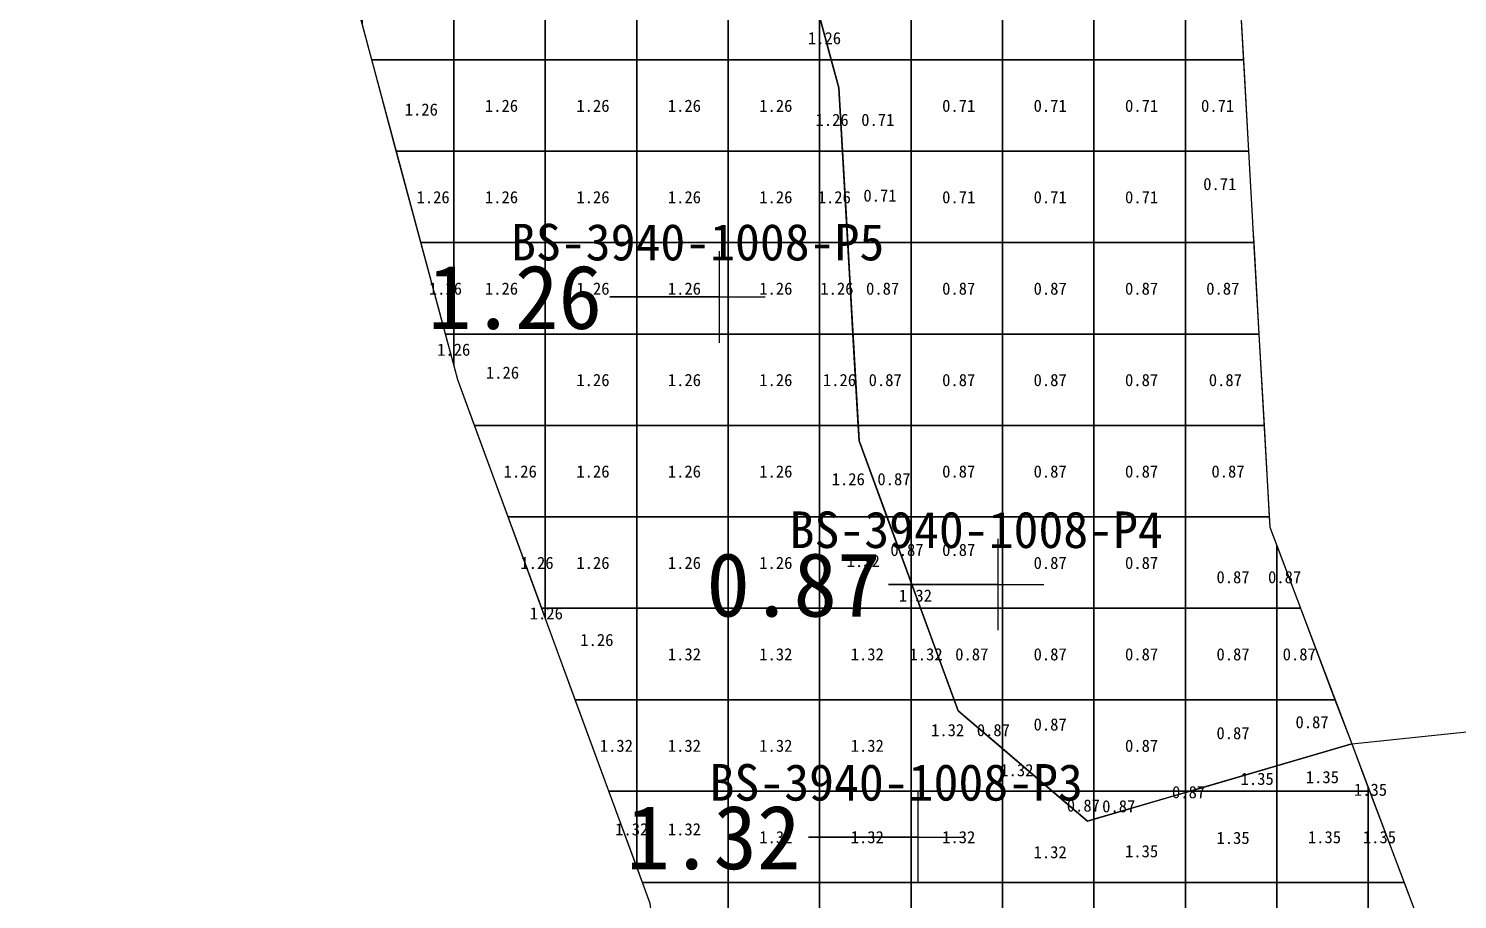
# Model space of a CAD drawing. Header units: metres. Extents: x 470082 to 470177, y 4349717 to 4349825.
# Drawn here: x 470093.65 to 470109.28, y 4349733.07 to 4349742.59 of the extents above; entities that cross this region are included whole.
import ezdxf

# ---------------------------------------------------------------- set-up
doc = ezdxf.new("R2010")
doc.units = ezdxf.units.M
for name, color, linetype in [('0.500-1.000', 4, 'Continuous'), ('1.000-1.500', 5, 'Continuous'), ('点', 7, 'Continuous'), ('爆区方格网', 7, 'Continuous'), ('钻孔', 7, 'Continuous')]:
    doc.layers.add(name, color=color, linetype=linetype)
doc.styles.add('CN_TTF', font='simsunb.ttf')

msp = doc.modelspace()

# ---------------------------------------------------------------- linework, layer by layer
at = {"color": 7}
msp.add_line((470108.123, 4349734.769), (470119.886, 4349736.021), dxfattribs=at)
at = {"layer": '0.500-1.000', "color": 4, "lineweight": 30}
msp.add_lwpolyline([(470108.123, 4349734.769), (470105.235, 4349733.925), (470103.82, 4349735.13), (470102.735, 4349738.085), (470102.609, 4349740.288), (470102.515, 4349741.945), (470101.14, 4349747.023), (470100.667, 4349748.77), (470099.705, 4349752.305), (470098.815, 4349755.97), (470103.56, 4349753.3), (470104.622, 4349752.959), (470108.165, 4349751.82), (470109.257, 4349748.889), (470107.902, 4349745.935), (470106.858, 4349743.657), (470107.035, 4349740.541), (470107.043, 4349740.398), (470107.229, 4349737.139), (470108.123, 4349734.769)], close=True, dxfattribs=at)
at = {"layer": '1.000-1.500', "color": 5, "lineweight": 30}
msp.add_lwpolyline([(470100.45, 4349733.025), (470099.479, 4349735.671), (470098.348, 4349738.752), (470097.428, 4349742.171), (470096.542, 4349745.464), (470095.531, 4349749.252), (470094.521, 4349753.036), (470093.654, 4349756.421), (470098.815, 4349755.97), (470099.705, 4349752.305), (470100.197, 4349750.497), (470101.63, 4349745.235), (470102.115, 4349743.432), (470102.515, 4349741.945), (470102.735, 4349738.085), (470103.129, 4349737.011), (470103.82, 4349735.13), (470105.235, 4349733.925), (470106.214, 4349734.211), (470108.123, 4349734.769), (470109.017, 4349732.399)], dxfattribs=at)
at = {"layer": '点', "color": 138}
for p, q in [((470101.21, 4349739.158), (470101.21, 4349740.158)), ((470100.71, 4349739.658), (470101.71, 4349739.658)), ((470104.256, 4349736.012), (470104.256, 4349737.012)), ((470103.756, 4349736.512), (470104.756, 4349736.512)), ((470103.381, 4349733.249), (470103.381, 4349734.249)), ((470102.881, 4349733.749), (470103.881, 4349733.749))]:
    msp.add_line(p, q, dxfattribs=at)
at = {"layer": '爆区方格网', "color": 5}
for points in [[(470097.304, 4349743.253), (470098.304, 4349743.253), (470098.304, 4349742.253), (470097.406, 4349742.253), (470097.304, 4349742.633), (470097.304, 4349743.253)], [(470098.304, 4349742.253), (470098.304, 4349743.253), (470099.304, 4349743.253), (470099.304, 4349742.253), (470098.304, 4349742.253)], [(470099.304, 4349742.253), (470099.304, 4349743.253), (470100.304, 4349743.253), (470100.304, 4349742.253), (470099.304, 4349742.253)], [(470100.304, 4349742.253), (470100.304, 4349743.253), (470101.304, 4349743.253), (470101.304, 4349742.253), (470100.304, 4349742.253)], [(470102.304, 4349742.253), (470101.304, 4349742.253), (470101.304, 4349743.253), (470102.163, 4349743.253), (470102.304, 4349742.731), (470102.304, 4349742.253)], [(470102.304, 4349742.253), (470102.304, 4349742.731), (470102.432, 4349742.253), (470102.304, 4349742.253)], [(470098.304, 4349742.253), (470098.304, 4349741.253), (470097.675, 4349741.253), (470097.428, 4349742.171), (470097.406, 4349742.253), (470098.304, 4349742.253)], [(470098.304, 4349741.253), (470098.304, 4349742.253), (470099.304, 4349742.253), (470099.304, 4349741.253), (470098.304, 4349741.253)], [(470099.304, 4349741.253), (470099.304, 4349742.253), (470100.304, 4349742.253), (470100.304, 4349741.253), (470099.304, 4349741.253)], [(470100.304, 4349741.253), (470100.304, 4349742.253), (470101.304, 4349742.253), (470101.304, 4349741.253), (470100.304, 4349741.253)], [(470101.304, 4349741.253), (470101.304, 4349742.253), (470102.304, 4349742.253), (470102.304, 4349741.253), (470101.304, 4349741.253)], [(470102.304, 4349741.253), (470102.304, 4349742.253), (470102.432, 4349742.253), (470102.515, 4349741.945), (470102.554, 4349741.253), (470102.304, 4349741.253)], [(470098.304, 4349741.253), (470098.304, 4349740.253), (470097.944, 4349740.253), (470097.675, 4349741.253), (470098.304, 4349741.253)], [(470098.304, 4349740.253), (470098.304, 4349741.253), (470099.304, 4349741.253), (470099.304, 4349740.253), (470098.304, 4349740.253)], [(470099.304, 4349740.253), (470099.304, 4349741.253), (470100.304, 4349741.253), (470100.304, 4349740.253), (470099.304, 4349740.253)], [(470100.304, 4349740.253), (470100.304, 4349741.253), (470101.304, 4349741.253), (470101.304, 4349740.253), (470100.304, 4349740.253)], [(470101.304, 4349740.253), (470101.304, 4349741.253), (470102.304, 4349741.253), (470102.304, 4349740.253), (470101.304, 4349740.253)], [(470102.304, 4349740.253), (470102.304, 4349741.253), (470102.554, 4349741.253), (470102.611, 4349740.253), (470102.304, 4349740.253)], [(470098.304, 4349740.253), (470098.304, 4349739.253), (470098.213, 4349739.253), (470097.944, 4349740.253), (470098.304, 4349740.253)], [(470098.304, 4349739.253), (470098.304, 4349740.253), (470099.304, 4349740.253), (470099.304, 4349739.253), (470098.304, 4349739.253)], [(470099.304, 4349739.253), (470099.304, 4349740.253), (470100.304, 4349740.253), (470100.304, 4349739.253), (470099.304, 4349739.253)], [(470100.304, 4349739.253), (470100.304, 4349740.253), (470101.304, 4349740.253), (470101.304, 4349739.253), (470100.304, 4349739.253)], [(470101.304, 4349739.253), (470101.304, 4349740.253), (470102.304, 4349740.253), (470102.304, 4349739.253), (470101.304, 4349739.253)], [(470102.304, 4349739.253), (470102.304, 4349740.253), (470102.611, 4349740.253), (470102.668, 4349739.253), (470102.304, 4349739.253)], [(470098.304, 4349739.253), (470098.304, 4349738.916), (470098.213, 4349739.253), (470098.304, 4349739.253)], [(470098.304, 4349739.253), (470099.304, 4349739.253), (470099.304, 4349738.253), (470098.531, 4349738.253), (470098.348, 4349738.752), (470098.304, 4349738.916), (470098.304, 4349739.253)], [(470099.304, 4349738.253), (470099.304, 4349739.253), (470100.304, 4349739.253), (470100.304, 4349738.253), (470099.304, 4349738.253)], [(470100.304, 4349738.253), (470100.304, 4349739.253), (470101.304, 4349739.253), (470101.304, 4349738.253), (470100.304, 4349738.253)], [(470101.304, 4349738.253), (470101.304, 4349739.253), (470102.304, 4349739.253), (470102.304, 4349738.253), (470101.304, 4349738.253)], [(470102.304, 4349738.253), (470102.304, 4349739.253), (470102.668, 4349739.253), (470102.725, 4349738.253), (470102.304, 4349738.253)], [(470099.304, 4349738.253), (470099.304, 4349737.253), (470098.898, 4349737.253), (470098.531, 4349738.253), (470099.304, 4349738.253)], [(470099.304, 4349737.253), (470099.304, 4349738.253), (470100.304, 4349738.253), (470100.304, 4349737.253), (470099.304, 4349737.253)], [(470100.304, 4349737.253), (470100.304, 4349738.253), (470101.304, 4349738.253), (470101.304, 4349737.253), (470100.304, 4349737.253)], [(470101.304, 4349737.253), (470101.304, 4349738.253), (470102.304, 4349738.253), (470102.304, 4349737.253), (470101.304, 4349737.253)], [(470102.304, 4349737.253), (470102.304, 4349738.253), (470102.725, 4349738.253), (470102.735, 4349738.085), (470103.04, 4349737.253), (470102.304, 4349737.253)], [(470099.304, 4349737.253), (470099.304, 4349736.253), (470099.265, 4349736.253), (470098.898, 4349737.253), (470099.304, 4349737.253)], [(470099.304, 4349736.253), (470099.304, 4349737.253), (470100.304, 4349737.253), (470100.304, 4349736.253), (470099.304, 4349736.253)], [(470100.304, 4349736.253), (470100.304, 4349737.253), (470101.304, 4349737.253), (470101.304, 4349736.253), (470100.304, 4349736.253)], [(470101.304, 4349736.253), (470101.304, 4349737.253), (470102.304, 4349737.253), (470102.304, 4349736.253), (470101.304, 4349736.253)], [(470103.304, 4349736.253), (470102.304, 4349736.253), (470102.304, 4349737.253), (470103.04, 4349737.253), (470103.129, 4349737.011), (470103.304, 4349736.536), (470103.304, 4349736.253)], [(470103.304, 4349736.253), (470103.304, 4349736.536), (470103.407, 4349736.253), (470103.304, 4349736.253)], [(470099.304, 4349736.253), (470099.304, 4349736.148), (470099.265, 4349736.253), (470099.304, 4349736.253)], [(470099.304, 4349736.253), (470100.304, 4349736.253), (470100.304, 4349735.253), (470099.632, 4349735.253), (470099.479, 4349735.671), (470099.304, 4349736.148), (470099.304, 4349736.253)], [(470100.304, 4349735.253), (470100.304, 4349736.253), (470101.304, 4349736.253), (470101.304, 4349735.253), (470100.304, 4349735.253)], [(470101.304, 4349735.253), (470101.304, 4349736.253), (470102.304, 4349736.253), (470102.304, 4349735.253), (470101.304, 4349735.253)], [(470102.304, 4349735.253), (470102.304, 4349736.253), (470103.304, 4349736.253), (470103.304, 4349735.253), (470102.304, 4349735.253)], [(470103.304, 4349735.253), (470103.304, 4349736.253), (470103.407, 4349736.253), (470103.775, 4349735.253), (470103.304, 4349735.253)], [(470100.304, 4349735.253), (470100.304, 4349734.253), (470099.999, 4349734.253), (470099.632, 4349735.253), (470100.304, 4349735.253)], [(470100.304, 4349734.253), (470100.304, 4349735.253), (470101.304, 4349735.253), (470101.304, 4349734.253), (470100.304, 4349734.253)], [(470101.304, 4349734.253), (470101.304, 4349735.253), (470102.304, 4349735.253), (470102.304, 4349734.253), (470101.304, 4349734.253)], [(470102.304, 4349734.253), (470102.304, 4349735.253), (470103.304, 4349735.253), (470103.304, 4349734.253), (470102.304, 4349734.253)], [(470104.304, 4349734.253), (470103.304, 4349734.253), (470103.304, 4349735.253), (470103.775, 4349735.253), (470103.82, 4349735.13), (470104.304, 4349734.718), (470104.304, 4349734.253)], [(470104.304, 4349734.253), (470104.304, 4349734.718), (470104.849, 4349734.253), (470104.304, 4349734.253)], [(470108.304, 4349734.253), (470107.304, 4349734.253), (470107.304, 4349734.529), (470108.123, 4349734.769), (470108.304, 4349734.29), (470108.304, 4349734.253)], [(470107.304, 4349734.253), (470106.36, 4349734.253), (470107.304, 4349734.529), (470107.304, 4349734.253)], [(470100.304, 4349734.253), (470100.304, 4349733.425), (470099.999, 4349734.253), (470100.304, 4349734.253)], [(470100.304, 4349734.253), (470101.304, 4349734.253), (470101.304, 4349733.253), (470100.366, 4349733.253), (470100.304, 4349733.425), (470100.304, 4349734.253)], [(470101.304, 4349733.253), (470101.304, 4349734.253), (470102.304, 4349734.253), (470102.304, 4349733.253), (470101.304, 4349733.253)], [(470102.304, 4349733.253), (470102.304, 4349734.253), (470103.304, 4349734.253), (470103.304, 4349733.253), (470102.304, 4349733.253)], [(470103.304, 4349733.253), (470103.304, 4349734.253), (470104.304, 4349734.253), (470104.304, 4349733.253), (470103.304, 4349733.253)], [(470105.304, 4349733.253), (470104.304, 4349733.253), (470104.304, 4349734.253), (470104.849, 4349734.253), (470105.235, 4349733.925), (470105.304, 4349733.945), (470105.304, 4349733.253)], [(470106.304, 4349733.253), (470105.304, 4349733.253), (470105.304, 4349733.945), (470106.214, 4349734.211), (470106.304, 4349734.237), (470106.304, 4349733.253)], [(470107.304, 4349734.253), (470107.304, 4349733.253), (470106.304, 4349733.253), (470106.304, 4349734.237), (470106.36, 4349734.253), (470107.304, 4349734.253)], [(470107.304, 4349733.253), (470107.304, 4349734.253), (470108.304, 4349734.253), (470108.304, 4349733.253), (470107.304, 4349733.253)], [(470108.304, 4349734.253), (470108.304, 4349734.29), (470108.317, 4349734.253), (470108.304, 4349734.253)], [(470108.304, 4349733.253), (470108.304, 4349734.253), (470108.317, 4349734.253), (470108.695, 4349733.253), (470108.304, 4349733.253)], [(470101.304, 4349733.253), (470101.304, 4349732.253), (470100.554, 4349732.253), (470100.45, 4349733.025), (470100.366, 4349733.253), (470101.304, 4349733.253)], [(470101.304, 4349732.253), (470101.304, 4349733.253), (470102.304, 4349733.253), (470102.304, 4349732.253), (470101.304, 4349732.253)], [(470102.304, 4349732.253), (470102.304, 4349733.253), (470103.304, 4349733.253), (470103.304, 4349732.253), (470102.304, 4349732.253)], [(470103.304, 4349732.253), (470103.304, 4349733.253), (470104.304, 4349733.253), (470104.304, 4349732.253), (470103.304, 4349732.253)], [(470104.304, 4349732.253), (470104.304, 4349733.253), (470105.304, 4349733.253), (470105.304, 4349732.253), (470104.304, 4349732.253)], [(470105.304, 4349732.253), (470105.304, 4349733.253), (470106.304, 4349733.253), (470106.304, 4349732.253), (470105.304, 4349732.253)], [(470106.304, 4349732.253), (470106.304, 4349733.253), (470107.304, 4349733.253), (470107.304, 4349732.253), (470106.304, 4349732.253)], [(470107.304, 4349732.253), (470107.304, 4349733.253), (470108.304, 4349733.253), (470108.304, 4349732.253), (470107.304, 4349732.253)], [(470108.304, 4349732.253), (470108.304, 4349733.253), (470108.695, 4349733.253), (470109.017, 4349732.399), (470109.099, 4349732.253), (470108.304, 4349732.253)]]:
    msp.add_lwpolyline(points, close=True, dxfattribs=at)
at = {"layer": '爆区方格网', "color": 4}
for points in [[(470102.304, 4349743.253), (470103.304, 4349743.253), (470103.304, 4349742.253), (470102.432, 4349742.253), (470102.304, 4349742.726), (470102.304, 4349743.253)], [(470103.304, 4349742.253), (470103.304, 4349743.253), (470104.304, 4349743.253), (470104.304, 4349742.253), (470103.304, 4349742.253)], [(470104.304, 4349742.253), (470104.304, 4349743.253), (470105.304, 4349743.253), (470105.304, 4349742.253), (470104.304, 4349742.253)], [(470105.304, 4349742.253), (470105.304, 4349743.253), (470106.304, 4349743.253), (470106.304, 4349742.253), (470105.304, 4349742.253)], [(470106.304, 4349742.253), (470106.304, 4349743.253), (470106.881, 4349743.253), (470106.938, 4349742.253), (470106.304, 4349742.253)], [(470103.304, 4349742.253), (470103.304, 4349741.253), (470102.554, 4349741.253), (470102.515, 4349741.945), (470102.432, 4349742.253), (470103.304, 4349742.253)], [(470103.304, 4349741.253), (470103.304, 4349742.253), (470104.304, 4349742.253), (470104.304, 4349741.253), (470103.304, 4349741.253)], [(470104.304, 4349741.253), (470104.304, 4349742.253), (470105.304, 4349742.253), (470105.304, 4349741.253), (470104.304, 4349741.253)], [(470105.304, 4349741.253), (470105.304, 4349742.253), (470106.304, 4349742.253), (470106.304, 4349741.253), (470105.304, 4349741.253)], [(470106.304, 4349741.253), (470106.304, 4349742.253), (470106.938, 4349742.253), (470106.995, 4349741.253), (470106.304, 4349741.253)], [(470103.304, 4349741.253), (470103.304, 4349740.253), (470102.611, 4349740.253), (470102.609, 4349740.288), (470102.554, 4349741.253), (470103.304, 4349741.253)], [(470103.304, 4349740.253), (470103.304, 4349741.253), (470104.304, 4349741.253), (470104.304, 4349740.253), (470103.304, 4349740.253)], [(470104.304, 4349740.253), (470104.304, 4349741.253), (470105.304, 4349741.253), (470105.304, 4349740.253), (470104.304, 4349740.253)], [(470105.304, 4349740.253), (470105.304, 4349741.253), (470106.304, 4349741.253), (470106.304, 4349740.253), (470105.304, 4349740.253)], [(470106.304, 4349740.253), (470106.304, 4349741.253), (470106.995, 4349741.253), (470107.035, 4349740.541), (470107.043, 4349740.398), (470107.052, 4349740.253), (470106.304, 4349740.253)], [(470103.304, 4349740.253), (470103.304, 4349739.253), (470102.668, 4349739.253), (470102.611, 4349740.253), (470103.304, 4349740.253)], [(470103.304, 4349739.253), (470103.304, 4349740.253), (470104.304, 4349740.253), (470104.304, 4349739.253), (470103.304, 4349739.253)], [(470104.304, 4349739.253), (470104.304, 4349740.253), (470105.304, 4349740.253), (470105.304, 4349739.253), (470104.304, 4349739.253)], [(470105.304, 4349739.253), (470105.304, 4349740.253), (470106.304, 4349740.253), (470106.304, 4349739.253), (470105.304, 4349739.253)], [(470106.304, 4349739.253), (470106.304, 4349740.253), (470107.052, 4349740.253), (470107.109, 4349739.253), (470106.304, 4349739.253)], [(470103.304, 4349739.253), (470103.304, 4349738.253), (470102.725, 4349738.253), (470102.668, 4349739.253), (470103.304, 4349739.253)], [(470103.304, 4349738.253), (470103.304, 4349739.253), (470104.304, 4349739.253), (470104.304, 4349738.253), (470103.304, 4349738.253)], [(470104.304, 4349738.253), (470104.304, 4349739.253), (470105.304, 4349739.253), (470105.304, 4349738.253), (470104.304, 4349738.253)], [(470105.304, 4349738.253), (470105.304, 4349739.253), (470106.304, 4349739.253), (470106.304, 4349738.253), (470105.304, 4349738.253)], [(470106.304, 4349738.253), (470106.304, 4349739.253), (470107.109, 4349739.253), (470107.165, 4349738.253), (470106.304, 4349738.253)], [(470103.304, 4349738.253), (470103.304, 4349737.253), (470103.04, 4349737.253), (470102.735, 4349738.085), (470102.725, 4349738.253), (470103.304, 4349738.253)], [(470103.304, 4349737.253), (470103.304, 4349738.253), (470104.304, 4349738.253), (470104.304, 4349737.253), (470103.304, 4349737.253)], [(470104.304, 4349737.253), (470104.304, 4349738.253), (470105.304, 4349738.253), (470105.304, 4349737.253), (470104.304, 4349737.253)], [(470105.304, 4349737.253), (470105.304, 4349738.253), (470106.304, 4349738.253), (470106.304, 4349737.253), (470105.304, 4349737.253)], [(470106.304, 4349737.253), (470106.304, 4349738.253), (470107.165, 4349738.253), (470107.222, 4349737.253), (470106.304, 4349737.253)], [(470103.304, 4349737.253), (470103.304, 4349736.536), (470103.04, 4349737.253), (470103.304, 4349737.253)], [(470103.304, 4349737.253), (470104.304, 4349737.253), (470104.304, 4349736.253), (470103.407, 4349736.253), (470103.304, 4349736.536), (470103.304, 4349737.253)], [(470104.304, 4349736.253), (470104.304, 4349737.253), (470105.304, 4349737.253), (470105.304, 4349736.253), (470104.304, 4349736.253)], [(470105.304, 4349736.253), (470105.304, 4349737.253), (470106.304, 4349737.253), (470106.304, 4349736.253), (470105.304, 4349736.253)], [(470107.304, 4349736.253), (470106.304, 4349736.253), (470106.304, 4349737.253), (470107.222, 4349737.253), (470107.229, 4349737.139), (470107.304, 4349736.941), (470107.304, 4349736.253)], [(470107.304, 4349736.253), (470107.304, 4349736.941), (470107.563, 4349736.253), (470107.304, 4349736.253)], [(470104.304, 4349736.253), (470104.304, 4349735.253), (470103.775, 4349735.253), (470103.407, 4349736.253), (470104.304, 4349736.253)], [(470104.304, 4349735.253), (470104.304, 4349736.253), (470105.304, 4349736.253), (470105.304, 4349735.253), (470104.304, 4349735.253)], [(470105.304, 4349735.253), (470105.304, 4349736.253), (470106.304, 4349736.253), (470106.304, 4349735.253), (470105.304, 4349735.253)], [(470106.304, 4349735.253), (470106.304, 4349736.253), (470107.304, 4349736.253), (470107.304, 4349735.253), (470106.304, 4349735.253)], [(470107.304, 4349735.253), (470107.304, 4349736.253), (470107.563, 4349736.253), (470107.94, 4349735.253), (470107.304, 4349735.253)], [(470104.304, 4349735.253), (470104.304, 4349734.718), (470103.82, 4349735.13), (470103.775, 4349735.253), (470104.304, 4349735.253)], [(470104.304, 4349735.253), (470105.304, 4349735.253), (470105.304, 4349734.253), (470104.849, 4349734.253), (470104.304, 4349734.718), (470104.304, 4349735.253)], [(470105.304, 4349734.253), (470105.304, 4349735.253), (470106.304, 4349735.253), (470106.304, 4349734.253), (470105.304, 4349734.253)], [(470106.304, 4349734.253), (470106.304, 4349735.253), (470107.304, 4349735.253), (470107.304, 4349734.529), (470106.36, 4349734.253), (470106.304, 4349734.253)], [(470107.304, 4349735.253), (470107.94, 4349735.253), (470108.123, 4349734.769), (470107.304, 4349734.529), (470107.304, 4349735.253)], [(470105.304, 4349734.253), (470105.304, 4349733.945), (470105.235, 4349733.925), (470104.849, 4349734.253), (470105.304, 4349734.253)], [(470105.304, 4349734.253), (470106.304, 4349734.253), (470106.304, 4349734.237), (470105.304, 4349733.945), (470105.304, 4349734.253)], [(470106.304, 4349734.253), (470106.36, 4349734.253), (470106.304, 4349734.237), (470106.304, 4349734.253)]]:
    msp.add_lwpolyline(points, close=True, dxfattribs=at)
at = {"layer": '钻孔', "color": 5, "lineweight": 35}
for p, q in [((470101.21, 4349739.658), (470100.01, 4349739.658)), ((470103.381, 4349733.749), (470102.181, 4349733.749))]:
    msp.add_line(p, q, dxfattribs=at)
at = {"layer": '钻孔', "color": 4, "lineweight": 35}
msp.add_line((470104.256, 4349736.512), (470103.056, 4349736.512), dxfattribs=at)

# ---------------------------------------------------------------- texts
at = {"color": 5, "style": 'CN_TTF'}
for s, p in [('1.26', (470102.176, 4349742.422)), ('1.26', (470097.767, 4349741.642)), ('1.26', (470098.644, 4349741.683)), ('1.26', (470099.644, 4349741.683)), ('1.26', (470100.644, 4349741.683)), ('1.26', (470101.644, 4349741.683)), ('1.26', (470102.259, 4349741.529)), ('1.26', (470097.896, 4349740.683)), ('1.26', (470098.644, 4349740.683)), ('1.26', (470099.644, 4349740.683)), ('1.26', (470100.644, 4349740.683)), ('1.26', (470101.644, 4349740.683)), ('1.26', (470102.283, 4349740.683)), ('1.26', (470098.031, 4349739.683)), ('1.26', (470098.644, 4349739.683)), ('1.26', (470099.644, 4349739.683)), ('1.26', (470100.644, 4349739.683)), ('1.26', (470101.644, 4349739.683)), ('1.26', (470102.312, 4349739.683)), ('1.26', (470098.121, 4349739.015)), ('1.26', (470098.655, 4349738.764)), ('1.26', (470099.644, 4349738.683)), ('1.26', (470100.644, 4349738.683)), ('1.26', (470101.644, 4349738.683)), ('1.26', (470102.34, 4349738.683)), ('1.26', (470098.849, 4349737.683)), ('1.26', (470099.644, 4349737.683)), ('1.26', (470100.644, 4349737.683)), ('1.26', (470101.644, 4349737.683)), ('1.26', (470102.436, 4349737.599)), ('1.26', (470099.032, 4349736.683)), ('1.26', (470099.644, 4349736.683)), ('1.26', (470100.644, 4349736.683)), ('1.26', (470101.644, 4349736.683)), ('1.32', (470102.6, 4349736.704)), ('1.32', (470103.17, 4349736.325)), ('1.26', (470099.134, 4349736.131)), ('1.26', (470099.687, 4349735.84)), ('1.32', (470100.644, 4349735.683)), ('1.32', (470101.644, 4349735.683)), ('1.32', (470102.644, 4349735.683)), ('1.32', (470103.287, 4349735.683)), ('1.32', (470103.523, 4349734.854)), ('1.32', (470099.9, 4349734.683)), ('1.32', (470100.644, 4349734.683)), ('1.32', (470101.644, 4349734.683)), ('1.32', (470102.644, 4349734.683)), ('1.32', (470104.28, 4349734.416)), ('1.35', (470106.908, 4349734.321)), ('1.35', (470107.621, 4349734.34)), ('1.35', (470108.147, 4349734.202)), ('1.32', (470100.068, 4349733.769)), ('1.32', (470100.644, 4349733.769)), ('1.32', (470101.644, 4349733.683)), ('1.32', (470102.644, 4349733.683)), ('1.32', (470103.644, 4349733.683)), ('1.35', (470106.644, 4349733.675)), ('1.35', (470107.644, 4349733.683)), ('1.35', (470108.245, 4349733.683)), ('1.32', (470104.644, 4349733.519)), ('1.35', (470105.644, 4349733.529))]:
    msp.add_text(s, height=0.1333, dxfattribs=at).set_placement(p)
at = {"color": 4, "style": 'CN_TTF'}
for s, p in [('0.71', (470103.644, 4349741.683)), ('0.71', (470104.644, 4349741.683)), ('0.71', (470105.644, 4349741.683)), ('0.71', (470106.475, 4349741.683)), ('0.71', (470102.759, 4349741.529)), ('0.71', (470106.499, 4349740.827)), ('0.71', (470102.783, 4349740.701)), ('0.71', (470103.644, 4349740.683)), ('0.71', (470104.644, 4349740.683)), ('0.71', (470105.644, 4349740.683)), ('0.87', (470102.812, 4349739.683)), ('0.87', (470103.644, 4349739.683)), ('0.87', (470104.644, 4349739.683)), ('0.87', (470105.644, 4349739.683)), ('0.87', (470106.532, 4349739.683)), ('0.87', (470102.84, 4349738.683)), ('0.87', (470103.644, 4349738.683)), ('0.87', (470104.644, 4349738.683)), ('0.87', (470105.644, 4349738.683)), ('0.87', (470106.56, 4349738.683)), ('0.87', (470103.644, 4349737.683)), ('0.87', (470104.644, 4349737.683)), ('0.87', (470105.644, 4349737.683)), ('0.87', (470106.589, 4349737.683)), ('0.87', (470102.936, 4349737.599)), ('0.87', (470103.078, 4349736.825)), ('0.87', (470103.644, 4349736.825)), ('0.87', (470104.644, 4349736.683)), ('0.87', (470105.644, 4349736.683)), ('0.87', (470106.644, 4349736.527)), ('0.87', (470107.208, 4349736.527)), ('0.87', (470103.787, 4349735.683)), ('0.87', (470104.644, 4349735.683)), ('0.87', (470105.644, 4349735.683)), ('0.87', (470106.644, 4349735.683)), ('0.87', (470107.368, 4349735.683)), ('0.87', (470104.023, 4349734.854)), ('0.87', (470104.644, 4349734.916)), ('0.87', (470107.508, 4349734.941)), ('0.87', (470105.644, 4349734.683)), ('0.87', (470106.644, 4349734.821)), ('0.87', (470106.158, 4349734.175)), ('0.87', (470105.007, 4349734.029)), ('0.87', (470105.394, 4349734.021))]:
    msp.add_text(s, height=0.1333, dxfattribs=at).set_placement(p)
at = {"layer": '钻孔', "color": 138, "style": 'CN_TTF'}
for s, p in [('BS-3940-1008-P5', (470098.93, 4349740.058)), ('BS-3940-1008-P4', (470101.976, 4349736.912)), ('BS-3940-1008-P3', (470101.101, 4349734.149))]:
    msp.add_text(s, height=0.4, dxfattribs=at).set_placement(p)
at = {"layer": '钻孔', "color": 5, "style": 'CN_TTF'}
for s, p in [('1.26', (470098.02, 4349739.308)), ('1.32', (470100.191, 4349733.399))]:
    msp.add_text(s, height=0.7, dxfattribs=at).set_placement(p)
at = {"layer": '钻孔', "color": 4, "style": 'CN_TTF'}
msp.add_text('0.87', height=0.7, dxfattribs=at).set_placement((470101.066, 4349736.162))

doc.saveas('drawing.dxf')
